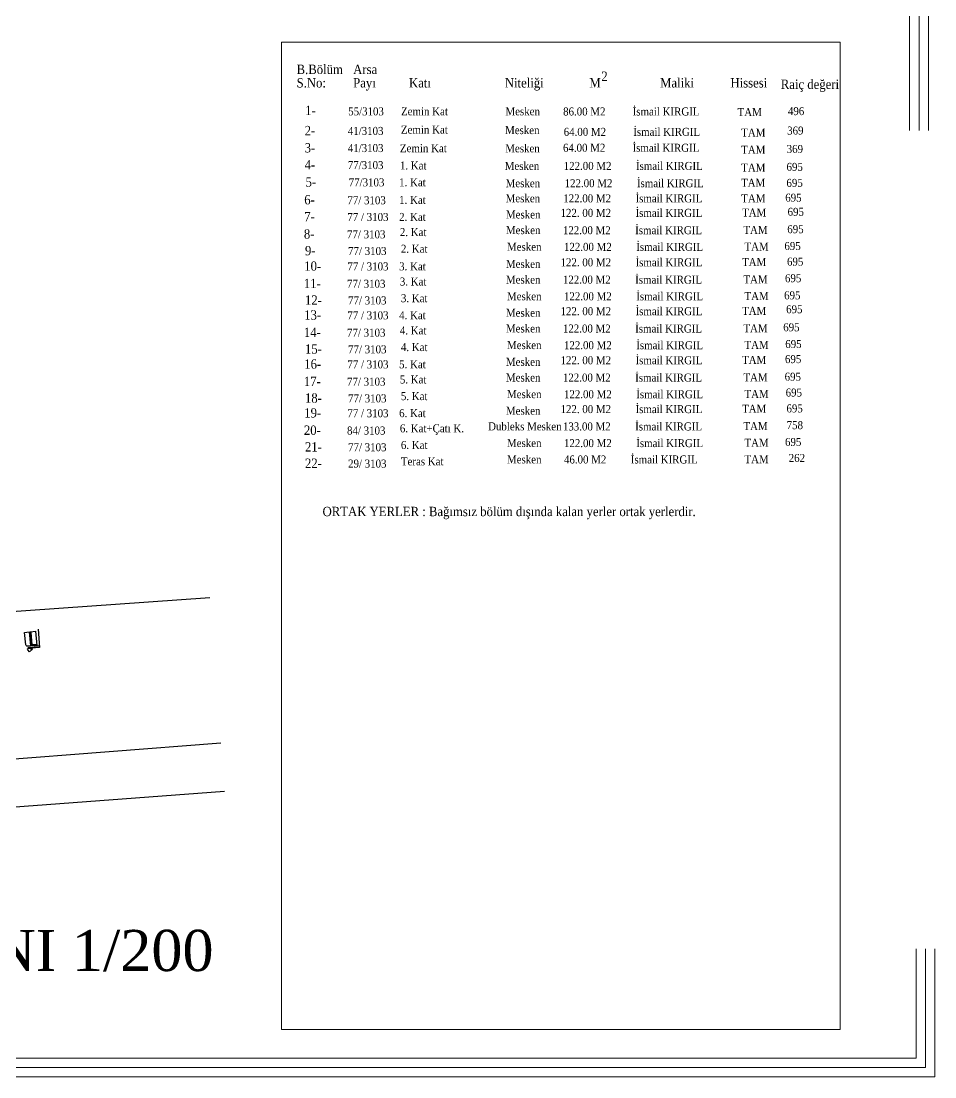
# Model space of a CAD drawing. Header units: millimetres. Extents: x -16104 to 67872, y -88009 to 12107.
# Drawn here: x 5137 to 6601, y 8729 to 10422 of the extents above; entities that cross this region are included whole.
import ezdxf

# ---------------------------------------------------------------- set-up
doc = ezdxf.new("R2010")
doc.units = ezdxf.units.MM
for name, color, linetype, lineweight in [('c05', 32, 'Continuous', 13), ('duvar', 123, 'Continuous', 25), ('TARAMA', 8, 'Continuous', 15), ('yazı', 40, 'Continuous', 5)]:
    doc.layers.add(name, color=color, linetype=linetype, lineweight=lineweight)
doc.styles.add('MAHAL', font='times.ttf', dxfattribs={"width": 0.6, "height": 0.2})
doc.styles.add('ROMANTUR', font='times.ttf', dxfattribs={"width": 0.7})

# ---------------------------------------------------------------- blocks, each defined once
blk = doc.blocks.new('tyl')
at = {"layer": 'duvar'}
for p, q in [((-13136.25646188692, 561.2859095169406), (-9842.453504108591, 796.9362731569418)), ((-10984.21942446028, 487.1151750814715), (-10992.45742446028, 575.4731750814644)), ((-10979.69714397943, 492.4716144804115), (-10987.13557119943, 572.2536674428884)), ((-10958.58542446027, 580.7821750814728), (-10950.09242446029, 489.6971750814664)), ((-10942.54702543199, 594.1127329764713), (-10933.60366950824, 475.9013724806864)), ((-10967.48242446029, 485.9791750814729), (-11014.16842446029, 482.432175081467)), ((-10933.83777907302, 478.9957824978228), (-11007.64142446029, 473.1981750814703)), ((-10933.60366950824, 475.9013724806864), (-10985.14242446027, 472.002175081474)), ((-10950.09242446029, 489.6971750814664), (-10984.21942446028, 487.1151750814715)), ((-10981.50261126755, 486.2071688436081, 68.68499755859375), (-10981.61473643564, 483.7650942811852, 70.20899963378906)), ((-10950.46963921823, 494.6829256795572), (-10979.69714397943, 492.4716144804115)), ((-10967.48242446029, 485.9791750814729), (-10934.5443948825, 488.3356787178709)), ((-10979.34301667077, 464.6528499960805), (-10998.6070270087, 448.7145661300237)), ((-10985.14242446027, 472.002175081474), (-10979.34301667077, 464.6528499960805)), ((-9771.791923160315, -137.0533488478686), (-17152.15646188695, -716.8140904833272)), ((-9748.380966682686, -446.4943505616247), (-14902.25646188587, -836.4140904829546))]:
    blk.add_line(p, q, dxfattribs=at)
blk.add_lwpolyline([(-11030.33342446028, 572.0091750814718), (-10999.51642446029, 575.7771750814682), (-10991.20042446028, 486.586175081462), (-11007.93142446028, 485.3211750814626), (-11017.36642446028, 487.4091750814659), (-11019.56042446028, 489.2351750814669), (-11021.21842446028, 493.1491750814712), (-11030.33342446028, 572.0091750814718)], close=True, dxfattribs=at)
for points in [[(-10992.01642446029, 576.5151750814657), (-10991.36942446029, 576.7731750814673), (-10958.58542446027, 580.7821750814728), (-10950.09242446029, 489.6971750814664), (-10984.21942446028, 487.1151750814715), (-10992.45742446028, 575.4731750814644), (-10992.40942446028, 575.9391750814648), (-10992.01642446029, 576.5151750814657), (-10991.36942446029, 576.7731750814673), (-10958.58542446027, 580.7821750814728)], [(-11009.24242446028, 461.5691750814694), (-11010.06242446029, 467.1691750814753), (-11005.46242446028, 470.4691750814636), (-10992.35242446028, 471.4591750814689), (-10983.96493237193, 460.8288588770047)], [(-10998.6070270087, 448.7145661300237), (-11009.24242446028, 461.5691750814694), (-11009.24242446028, 461.5691750814694)]]:
    blk.add_lwpolyline(points, dxfattribs=at)
at = {"layer": 'yazı', "ltscale": 0.01, "style": 'ROMANTUR'}
blk.add_text('YERLEŞİM PLANI 1/200 ', height=264, dxfattribs=at).set_placement((-14093.09026555865, -1598.81312866768, 4.805453712559486e-07))

msp = doc.modelspace()

# ---------------------------------------------------------------- linework, layer by layer
at = {"layer": 'c05'}
for points in [[(6601.023274084233, 8934.803705877217), (6601.023274084233, 8729.341233511746), (-253.0136407047976, 8729.341233511746), (-253.0136407047976, 12107.11512216859), (6590.601454971678, 12107.11512216859), (6590.601454971678, 10246.24634323097)], [(6586.023274084233, 8934.803705877217), (6586.023274084233, 8744.341233511746), (-238.0136407047949, 8744.341233511746), (-238.0136407047976, 12092.11512216859), (6575.601454971678, 12092.11512216859), (6575.601454971678, 10246.24634323097)], [(6571.023274084233, 8934.803705877217), (6571.023274084233, 8759.341233511746), (-223.0136407047949, 8759.341233511746), (-223.0136407047976, 12077.11512216859), (6560.601454971678, 12077.11512216859), (6560.601454971678, 10246.24634323097)]]:
    msp.add_lwpolyline(points, dxfattribs=at)
at = {"layer": 'TARAMA'}
for p, q in [((5554.006273637962, 10388.04605675113), (5554.006273637962, 8805.257043464168)), ((5554.006273637962, 10388.04605675113), (6448.990371274936, 10388.04605675113)), ((5554.006273637962, 10388.04605675113), (5554.006273637962, 8805.257043464168)), ((6448.990371274936, 8805.257043464168), (6448.990371274936, 10388.04605675113)), ((6448.990371274936, 8805.257043464168), (6448.990371274936, 10388.04605675113)), ((6448.990371274936, 8805.257043464168), (6448.990371274936, 10388.04605675113)), ((6448.990371274936, 8805.257043464168), (6448.990371274936, 10388.04605675113)), ((5554.006273637962, 8805.257043464168), (6448.990371274936, 8805.257043464168)), ((5554.006273637962, 8805.257043464168), (6448.990371274936, 8805.257043464168))]:
    msp.add_line(p, q, dxfattribs=at)

# ---------------------------------------------------------------- block references
at = {"layer": 'duvar', "xscale": 0.25, "yscale": 0.25, "zscale": 0.25}
msp.add_blockref('tyl', (7899.545711294377, 9298.698974405543), dxfattribs=at)

# ---------------------------------------------------------------- texts
at = {"layer": 'TARAMA', "style": 'MAHAL', "width": 0.9}
for s, height, p in [('B.Bölüm', 15, (5578.209506473155, 10337.02545487552)), ('Arsa', 15, (5668.817135000165, 10337.02545487552)), ('2', 15, (6066.493226621591, 10325.93182499762)), ('S.No:', 15, (5578.209506473155, 10315.42545487551)), ('Payı', 15, (5668.817135000165, 10315.42545487551)), ('Katı', 15, (5758.357557746931, 10315.42545487551)), ('Niteliği', 15, (5911.874992174038, 10315.42545487551)), ('M', 15, (6047.402962988155, 10315.42545487551)), ('Maliki', 15, (6160.740131478611, 10315.42545487551)), ('Hissesi', 15, (6273.399590477638, 10315.42545487551)), ('Raiç değeri', 15, (6354.100877226389, 10313.13885441478)), ('1-', 15, (5591.749124962284, 10271.11968865467)), ('55/3103', 12.8331, (5660.858123366866, 10270.8091853837)), ('Zemin Kat', 12.8331, (5745.529141731648, 10270.8091853837)), ('Mesken', 12.8331, (5912.910529633926, 10270.8091853837)), ('86.00 M2          İsmail KIRGIL', 12.8331, (6005.301575846126, 10270.55855399155)), ('TAM', 12.8331, (6284.85989983246, 10269.51002036227)), ('496', 12.8331, (6365.519726604136, 10271.13904372687)), ('2-', 15, (5591.100237664941, 10238.84642117724)), ('41/3103', 12.8331, (5660.209236069524, 10239.40636146095)), ('Zemin Kat', 12.8331, (5745.375220020971, 10241.53229706318)), ('Mesken', 12.8331, (5912.261642336583, 10240.70093734996)), ('64.00 M2          İsmail KIRGIL', 12.8331, (6006.246649820503, 10237.89373529993)), ('TAM', 12.8331, (6290.673916604545, 10236.73228666521)), ('369', 12.8331, (6364.314645562117, 10239.97338055618)), ('3-', 15, (5591.100237664941, 10211.33401484194)), ('41/3103', 12.8331, (5660.209236069524, 10211.89395512565)), ('Zemin Kat', 12.8331, (5743.796847449354, 10211.71569949633)), ('Mesken', 12.8331, (5912.593177445291, 10211.48768059406)), ('64.00 M2          İsmail KIRGIL', 12.8331, (6005.085369427659, 10212.37186573277)), ('369', 12.8331, (6363.565884773881, 10210.43015661868)), ('TAM', 12.8331, (6290.673916604545, 10209.21988032991)), ('4-', 15, (5591.100237664941, 10184.14864846194)), ('77/3103', 12.8331, (5660.209236069524, 10184.61288079756)), ('1. Kat', 12.8331, (5743.796847449354, 10183.99106842661)), ('Mesken         122.00 M2         İsmail KIRGIL', 12.8331, (5911.736321680248, 10183.29961774559)), ('TAM', 12.8331, (6290.673916604545, 10180.5850601675)), ('695', 12.8331, (6363.279095264414, 10181.75262011852)), ('5-', 15, (5592.584820799326, 10156.44739516481)), ('77/3103', 12.8331, (5661.693819203909, 10156.91162750043)), ('1. Kat', 12.8331, (5742.505698908673, 10156.98415935083)), ('Mesken         122.00 M2         İsmail KIRGIL', 12.8331, (5913.220904814632, 10155.59836444847)), ('TAM', 12.8331, (6290.404161914601, 10156.32621022093)), ('695', 12.8331, (6363.139938778273, 10156.11673761051)), ('6-', 15, (5590.447819127992, 10128.06962391449)), ('77/ 3103', 12.8331, (5659.556817532575, 10128.24265007637)), ('1. Kat', 12.8331, (5742.505698908673, 10128.8293742956)), ('Mesken', 12.8331, (5913.218732129637, 10131.40951986256)), ('    122.00 M2         İsmail KIRGIL', 12.8331, (5988.074166651058, 10131.27394500564)), ('TAM', 12.8331, (6290.767619234044, 10131.34488401585)), ('695', 12.8331, (6361.280751613813, 10132.44291721817)), ('   122. 00 M2         İsmail KIRGIL', 12.8331, (5988.074166651058, 10108.03528410543)), ('TAM', 12.8331, (6292.059033112833, 10108.55997114792)), ('695', 12.8331, (6364.998419564712, 10109.69764348495)), ('7-', 15, (5590.447819127992, 10100.91056588042)), ('77 / 3103', 12.8331, (5659.556817532575, 10101.47050616413)), ('2. Kat', 12.8331, (5742.505698908673, 10101.54829996752)), ('        Mesken', 12.8331, (5878.796586790093, 10105.48222373935)), ('8-', 15, (5589.877562692505, 10073.12066269852)), ('2. Kat', 12.8331, (5743.657579461898, 10077.21408599426)), ('        Mesken', 12.8331, (5878.796586790093, 10080.37315604565)), ('    122.00 M2         İsmail KIRGIL', 12.8331, (5987.503910215572, 10080.24538092353)), ('TAM', 12.8331, (6294.16425119224, 10080.70037823496)), ('695', 12.8331, (6364.533622773626, 10081.84612598128)), ('77/ 3103', 12.8331, (5658.986561097088, 10073.68060298223)), ('9-', 15, (5591.583883303218, 10046.4122450045)), ('77/ 3103', 12.8331, (5660.692881707801, 10046.97218528821)), ('2. Kat', 12.8331, (5745.363900072611, 10050.50566830023)), ('        Mesken', 12.8331, (5880.502907400805, 10053.66473835162)), ('    122.00 M2         İsmail KIRGIL', 12.8331, (5989.210230826284, 10053.5369632295)), ('TAM', 12.8331, (6295.870571802952, 10053.99196054094)), ('695', 12.8331, (6359.88706761846, 10054.92315513667)), ('10-', 15, (5590.447819127992, 10021.62528170011)), ('        Mesken', 12.8331, (5878.796586790093, 10026.19693955904)), ('   122. 00 M2         İsmail KIRGIL', 12.8331, (5988.074166651058, 10028.74999992512)), ('TAM', 12.8331, (6292.059033112833, 10029.2746869676)), ('695', 12.8331, (6364.068825982424, 10029.85697246846)), ('77 / 3103', 12.8331, (5659.556817532575, 10022.18522198382)), ('3. Kat', 12.8331, (5742.505698908673, 10022.2630157872)), ('11-', 15, (5589.877562692505, 9993.835378518212)), ('77/ 3103', 12.8331, (5658.986561097088, 9994.395318801922)), ('3. Kat', 12.8331, (5743.657579461898, 9997.928801813949)), ('        Mesken', 12.8331, (5878.796586790093, 10001.08787186534)), ('    122.00 M2         İsmail KIRGIL', 12.8331, (5987.503910215572, 10000.96009674322)), ('TAM', 12.8331, (6294.16425119224, 10001.41509405465)), ('695', 12.8331, (6360.81595482261, 10003.25195943486)), ('        Mesken', 12.8331, (5880.502907400805, 9974.379454171314)), ('    122.00 M2         İsmail KIRGIL', 12.8331, (5989.210230826284, 9974.251679049194)), ('TAM', 12.8331, (6295.870571802952, 9974.706676360627)), ('695', 12.8331, (6359.422270827374, 9975.864562689763)), ('12-', 15, (5591.583883303218, 9967.126960824186)), ('77/ 3103', 12.8331, (5660.692881707801, 9967.686901107896)), ('3. Kat', 12.8331, (5745.363900072611, 9971.220384119923)), ('13-', 15, (5590.447819127992, 9943.269006006827)), ('77 / 3103', 12.8331, (5659.556817532575, 9943.828946290538)), ('4. Kat', 12.8331, (5742.505698908673, 9943.906740093924)), ('        Mesken', 12.8331, (5878.796586790093, 9947.840663865762)), ('   122. 00 M2         İsmail KIRGIL', 12.8331, (5988.074166651058, 9950.393724231835)), ('TAM', 12.8331, (6292.059033112833, 9950.918411274324)), ('695', 12.8331, (6362.675141987187, 9953.583409715182)), ('        Mesken', 12.8331, (5878.796586790093, 9922.73159617206)), ('    122.00 M2         İsmail KIRGIL', 12.8331, (5987.503910215572, 9922.60382104994)), ('TAM', 12.8331, (6294.16425119224, 9923.058818361373)), ('695', 12.8331, (6358.035650613048, 9924.655046611762)), ('14-', 15, (5589.877562692505, 9915.479102824931)), ('77/ 3103', 12.8331, (5658.986561097088, 9916.039043108642)), ('4. Kat', 12.8331, (5743.657579461898, 9919.572526120668)), ('15-', 15, (5591.583883303218, 9888.770685130905)), ('77/ 3103', 12.8331, (5660.692881707801, 9889.330625414615)), ('4. Kat', 12.8331, (5745.363900072611, 9892.864108426642)), ('        Mesken', 12.8331, (5880.502907400805, 9896.023178478034)), ('    122.00 M2         İsmail KIRGIL', 12.8331, (5989.210230826284, 9895.895403355913)), ('TAM', 12.8331, (6295.870571802952, 9896.350400667347)), ('695', 12.8331, (6361.288521772862, 9897.732075767155)), ('   122. 00 M2         İsmail KIRGIL', 12.8331, (5988.074166651058, 9871.759091777232)), ('TAM', 12.8331, (6292.059033112833, 9872.283778819721)), ('695', 12.8331, (6360.823724981776, 9873.59413461617)), ('16-', 15, (5590.447819127992, 9864.634373552224)), ('77 / 3103', 12.8331, (5659.556817532575, 9865.194313835935)), ('5. Kat', 12.8331, (5742.505698908673, 9865.27210763932)), ('        Mesken', 12.8331, (5878.796586790093, 9869.206031411159)), ('17-', 15, (5589.877562692505, 9836.844470370328)), ('77/ 3103', 12.8331, (5658.986561097088, 9837.404410654039)), ('5. Kat', 12.8331, (5743.657579461898, 9840.937893666065)), ('        Mesken', 12.8331, (5878.796586790093, 9844.096963717457)), ('    122.00 M2         İsmail KIRGIL', 12.8331, (5987.503910215572, 9843.969188595336)), ('TAM', 12.8331, (6294.16425119224, 9844.42418590677)), ('695', 12.8331, (6360.28405211182, 9845.437170117482)), ('    122.00 M2         İsmail KIRGIL', 12.8331, (5989.210230826284, 9817.26077090131)), ('18-', 15, (5591.583883303218, 9810.136052676302)), ('77/ 3103', 12.8331, (5660.692881707801, 9810.695992960013)), ('5. Kat', 12.8331, (5745.363900072611, 9814.229475972039)), ('        Mesken', 12.8331, (5880.502907400805, 9817.38854602343)), ('TAM', 12.8331, (6295.870571802952, 9817.715768212744)), ('695', 12.8331, (6361.927793955227, 9819.991390983952)), ('19-', 15, (5590.447819127992, 9786.299997562775)), ('77 / 3103', 12.8331, (5659.556817532575, 9786.859937846486)), ('6. Kat', 12.8331, (5742.505698908673, 9786.937731649872)), ('        Mesken', 12.8331, (5878.796586790093, 9790.87165542171)), ('   122. 00 M2         İsmail KIRGIL', 12.8331, (5988.074166651058, 9793.424715787783)), ('TAM', 12.8331, (6292.059033112833, 9793.949402830272)), ('695', 12.8331, (6363.160423743218, 9794.545611850423)), ('20-', 15, (5589.877562692505, 9758.51009438088)), ('84/ 3103', 12.8331, (5658.986561097088, 9759.07003466459)), ('6. Kat+Çatı K.', 12.8331, (5743.657579461898, 9762.603517676616)), ('        Dubleks Mesken', 12.8331, (5850.173845571087, 9765.762587728008)), ('    133.00 M2         İsmail KIRGIL', 12.8331, (5987.503910215572, 9765.634812605887)), ('TAM', 12.8331, (6294.16425119224, 9766.089809917321)), ('758', 12.8331, (6363.519263819122, 9767.701672745781)), ('6. Kat', 12.8331, (5745.363900072611, 9735.89509998259)), ('        Mesken', 12.8331, (5880.502907400805, 9739.054170033982)), ('    122.00 M2         İsmail KIRGIL', 12.8331, (5989.210230826284, 9738.926394911861)), ('TAM', 12.8331, (6295.870571802952, 9739.381392223295)), ('695', 12.8331, (6360.890124523343, 9740.78114303606)), ('21-', 15, (5591.583883303218, 9731.801676686853)), ('77/ 3103', 12.8331, (5660.692881707801, 9732.361616970564)), ('22-', 15, (5591.583883303218, 9705.565255240246)), ('29/ 3103', 12.8331, (5660.692881707801, 9706.125195523957)), ('Teras Kat', 12.8331, (5745.363900072611, 9709.658678535983)), ('        Mesken', 12.8331, (5880.502907400805, 9712.817748587375)), ('    46.00 M2         İsmail KIRGIL', 12.8331, (5989.210230826284, 9712.689973465254)), ('TAM', 12.8331, (6295.870571802952, 9713.144970776688)), ('262', 12.8331, (6366.806041127798, 9715.173943862232)), ('ORTAK YERLER : Bağımsız bölüm dışında kalan yerler ortak yerlerdir.', 15, (5619.799999913463, 9628.217142931913))]:
    msp.add_text(s, height=height, dxfattribs=at).set_placement(p)

doc.saveas('drawing.dxf')
